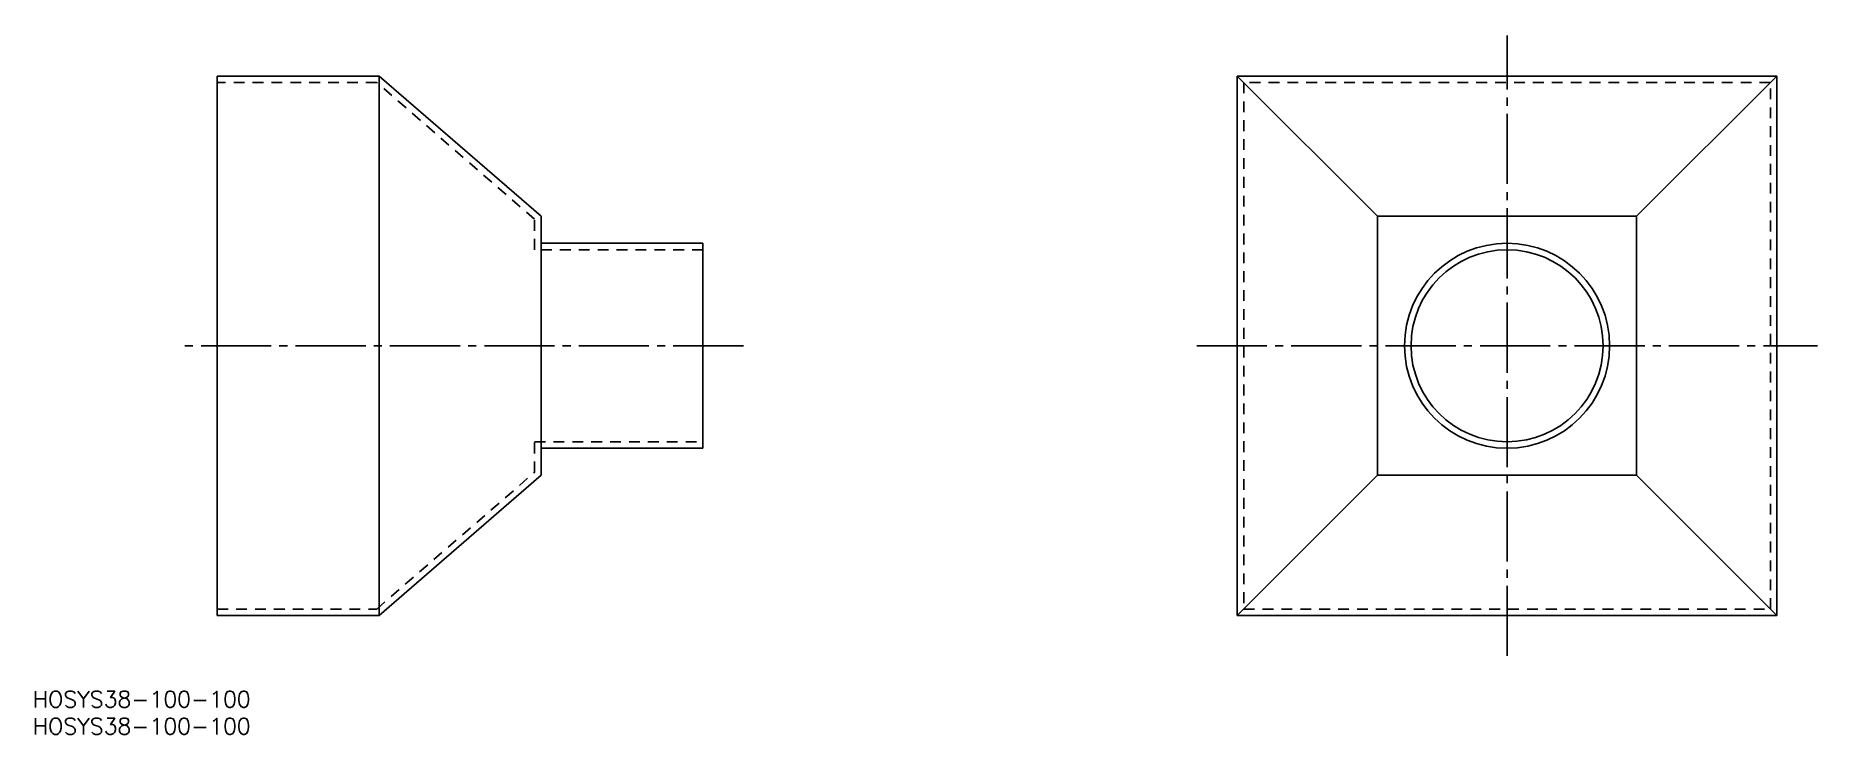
# Model space of a CAD drawing. Extents: x 35 to 365, y 136 to 266.
import ezdxf

# ---------------------------------------------------------------- set-up
doc = ezdxf.new("R2010")
doc.units = 0
doc.linetypes.add('CENTER', pattern=[17.5, 13, -1.5, 1.5, -1.5])
doc.linetypes.add('DASHED', pattern=[3.5, 2, -1.5])
doc.layers.get('0').update_dxf_attribs({"linetype": 'CONTINUOUS'})
doc.layers.add('CENTER', color=1, linetype='CENTER')
doc.styles.get("Standard").update_dxf_attribs({"font": 'txt.shx', "bigfont": '@extfont2.shx'})

msp = doc.modelspace()

# ---------------------------------------------------------------- linework, layer by layer
at = {"color": 7, "linetype": 'CONTINUOUS'}
for p, q in [((68.74, 258.03), (68.74, 158.03)), ((98.74, 258.03), (68.74, 258.03)), ((128.74, 232.03), (98.74, 258.03)), ((98.74, 258.03), (98.74, 158.03)), ((283.74, 232.03), (257.74, 258.03)), ((357.74, 258.03), (257.74, 258.03)), ((257.74, 258.03), (257.74, 158.03)), ((331.74, 232.03), (357.74, 258.03)), ((357.74, 158.03), (357.74, 258.03)), ((128.74, 184.03), (128.74, 232.03)), ((283.74, 184.03), (283.74, 232.03)), ((331.74, 232.03), (283.74, 232.03)), ((331.74, 184.03), (331.74, 232.03)), ((158.74, 227.03), (128.74, 227.03)), ((158.74, 189.03), (158.74, 227.03)), ((128.74, 189.03), (158.74, 189.03)), ((98.74, 158.03), (128.74, 184.03)), ((283.74, 184.03), (257.74, 158.03)), ((283.74, 184.03), (331.74, 184.03)), ((331.74, 184.03), (357.74, 158.03)), ((68.74, 158.03), (98.74, 158.03)), ((257.74, 158.03), (357.74, 158.03))]:
    msp.add_line(p, q, dxfattribs=at)
at = {"color": 3, "linetype": 'DASHED'}
for p, q in [((98.29, 256.83), (68.74, 256.83)), ((127.54, 231.48), (98.29, 256.83)), ((356.54, 256.83), (258.94, 256.83)), ((258.94, 256.83), (258.94, 159.23)), ((356.54, 159.23), (356.54, 256.83)), ((127.54, 225.83), (127.54, 231.48)), ((158.74, 225.83), (127.54, 225.83)), ((127.54, 190.23), (158.74, 190.23)), ((127.54, 184.57), (127.54, 190.23)), ((98.29, 159.23), (127.54, 184.57)), ((68.74, 159.23), (98.29, 159.23)), ((258.94, 159.23), (356.54, 159.23))]:
    msp.add_line(p, q, dxfattribs=at)
at = {"color": 7, "linetype": 'CONTINUOUS'}
for radius in [19, 17.8]:
    msp.add_circle((307.74, 208.03), radius, dxfattribs=at)
at = {"layer": 'CENTER', "color": 1, "linetype": 'CENTER'}
for p, q in [((307.74, 150.53), (307.74, 265.53)), ((166.24, 208.03), (61.24, 208.03)), ((250.24, 208.03), (365.24, 208.03))]:
    msp.add_line(p, q, dxfattribs=at)

# ---------------------------------------------------------------- texts
at = {"color": 7, "linetype": 'CONTINUOUS'}
for p in [(34.57, 140.99), (34.57, 135.99)]:
    msp.add_text('HOSYS38-100-100', height=3, dxfattribs=at).set_placement(p)

doc.saveas('drawing.dxf')
